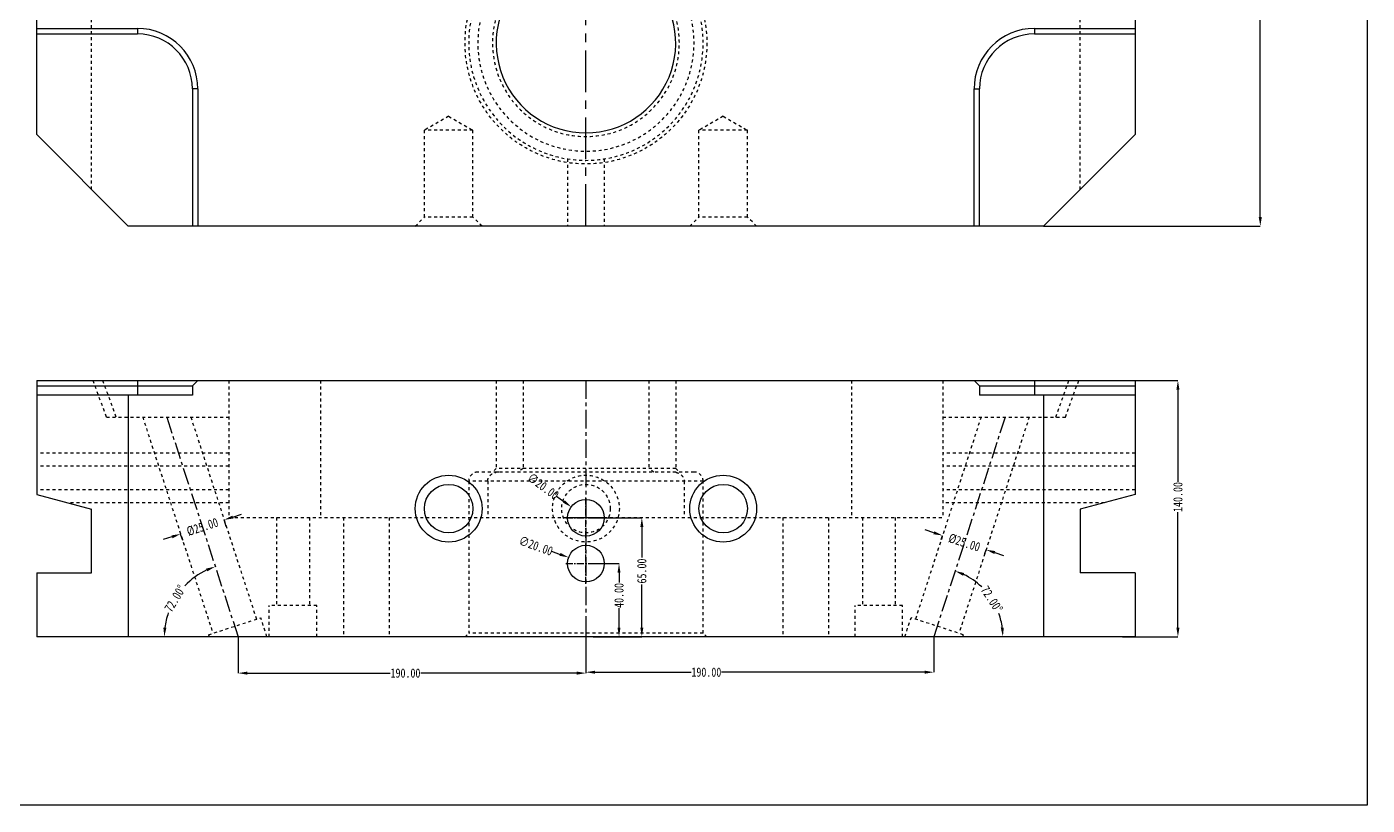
# Model space of a CAD drawing. Header units: millimetres. Extents: x -2414 to 10498, y -2238 to 649.
# Drawn here: x 7745 to 8477, y -1638 to -1213 of the extents above; entities that cross this region are included whole.
import ezdxf

# ---------------------------------------------------------------- set-up
doc = ezdxf.new("R2010")
doc.units = ezdxf.units.MM
doc.header["$LTSCALE"] = 16.335
doc.header["$PDMODE"] = 3
doc.header["$PDSIZE"] = 0.3125
doc.linetypes.add('CENTER', pattern=[0.6, 0.375, -0.075, 0.075, -0.075])
doc.linetypes.add('HIDDEN', pattern=[0.2, 0.1, -0.1])
doc.layers.get('0').update_dxf_attribs({"linetype": 'CONTINUOUS'})
doc.layers.get('Defpoints').update_dxf_attribs({"linetype": 'CONTINUOUS'})
doc.layers.add('DEFAULT_2', color=8, linetype='HIDDEN')
doc.styles.get("Standard").update_dxf_attribs({"font": 'txt', "width": 0.8})
doc.dimstyles.new('01', dxfattribs={"dimtxt": 5, "dimasz": 5, "dimexe": 0, "dimexo": 0, "dimgap": 0, "dimtad": 0, "dimzin": 0, "dimdsep": 46, "dimtxsty": 'Standard', "dimcen": 0, "dimclrd": 4, "dimclre": 4, "dimclrt": 6, "dimazin": 0, "dimtfac": 1, "dimtofl": 0, "dimtmove": 0, "dimatfit": 3, "dimfxl": 0, "dimtolj": 1, "dimtzin": 0, "dimarcsym": 0})

# ---------------------------------------------------------------- blocks, each defined once
blk = doc.blocks.new('*D505')
at = {"color": 4, "linetype": 'ByBlock', "lineweight": -2, "transparency": 16777216}
for p, q in [((8300.17, -671.63), (8418.54, -671.63)), ((8418.54, -676.63), (8418.54, -935.81)), ((8418.54, -1316.63), (8418.54, -953.81)), ((8300.17, -1321.63), (8418.54, -1321.63))]:
    blk.add_line(p, q, dxfattribs=at)
at = {"color": 4, "linetype": 'ByBlock', "transparency": 16777216}
for points in [[(8417.7, -676.63), (8419.37, -676.63), (8418.54, -671.63)], [(8417.7, -1316.63), (8419.37, -1316.63), (8418.54, -1321.63)]]:
    blk.add_solid(points, dxfattribs=at)
at = {"layer": 'Defpoints', "color": 0, "linetype": 'ByBlock', "transparency": 16777216}
for p in [(8300.17, -671.63), (8300.17, -1321.63), (8418.54, -1321.63)]:
    blk.add_point(p, dxfattribs=at)
at = {"color": 6, "linetype": 'ByBlock', "transparency": 16777216, "insert": (8418.54, -944.81), "char_height": 5, "attachment_point": 5, "rotation": 90}
blk.add_mtext('\\A1;650.00', dxfattribs=at)
blk = doc.blocks.new('*D506')
at = {"color": 4, "linetype": 'ByBlock', "lineweight": -2, "transparency": 16777216}
blk.add_line((8034.07, -1469.02), (8038.1, -1471.99), dxfattribs=at)
at = {"color": 4, "linetype": 'ByBlock', "transparency": 16777216}
blk.add_solid([(8038.59, -1471.32), (8037.6, -1472.66), (8042.12, -1474.96)], dxfattribs=at)
at = {"layer": 'Defpoints', "color": 0, "linetype": 'ByBlock', "transparency": 16777216}
for p in [(8042.12, -1474.96), (8058.22, -1486.83)]:
    blk.add_point(p, dxfattribs=at)
at = {"color": 6, "linetype": 'ByBlock', "transparency": 16777216, "insert": (8026.83, -1463.68), "char_height": 5, "attachment_point": 5, "rotation": 323.59042}
blk.add_mtext('\\A1;∅20.00', dxfattribs=at)
blk = doc.blocks.new('*D507')
at = {"color": 4, "linetype": 'ByBlock', "lineweight": -2, "transparency": 16777216}
blk.add_line((8031.32, -1499.21), (8036.03, -1500.88), dxfattribs=at)
at = {"color": 4, "linetype": 'ByBlock', "transparency": 16777216}
blk.add_solid([(8036.31, -1500.1), (8035.75, -1501.67), (8040.75, -1502.55)], dxfattribs=at)
at = {"layer": 'Defpoints', "color": 0, "linetype": 'ByBlock', "transparency": 16777216}
for p in [(8040.75, -1502.55), (8059.6, -1509.24)]:
    blk.add_point(p, dxfattribs=at)
at = {"color": 6, "linetype": 'ByBlock', "transparency": 16777216, "insert": (8022.84, -1496.21), "char_height": 5, "attachment_point": 5, "rotation": 340.48016}
blk.add_mtext('\\A1;∅20.00', dxfattribs=at)
blk = doc.blocks.new('*D508')
at = {"color": 4, "linetype": 'ByBlock', "lineweight": -2, "transparency": 16777216}
for p, q in [((8054.21, -1505.9), (8068.24, -1505.9)), ((8068.24, -1510.9), (8068.24, -1516.33)), ((8068.24, -1540.9), (8068.24, -1530.33)), ((8054.21, -1545.9), (8068.24, -1545.9))]:
    blk.add_line(p, q, dxfattribs=at)
at = {"color": 4, "linetype": 'ByBlock', "transparency": 16777216}
for points in [[(8067.41, -1510.9), (8069.07, -1510.9), (8068.24, -1505.9)], [(8067.41, -1540.9), (8069.07, -1540.9), (8068.24, -1545.9)]]:
    blk.add_solid(points, dxfattribs=at)
at = {"layer": 'Defpoints', "color": 0, "linetype": 'ByBlock', "transparency": 16777216}
for p in [(8054.21, -1505.9), (8054.21, -1545.9), (8068.24, -1545.9)]:
    blk.add_point(p, dxfattribs=at)
at = {"color": 6, "linetype": 'ByBlock', "transparency": 16777216, "insert": (8068.24, -1523.33), "char_height": 5, "attachment_point": 5, "rotation": 90}
blk.add_mtext('\\A1;40.00', dxfattribs=at)
blk = doc.blocks.new('*D509')
at = {"color": 4, "linetype": 'ByBlock', "lineweight": -2, "transparency": 16777216}
for p, q in [((8054.21, -1480.9), (8080.71, -1480.9)), ((8080.71, -1485.9), (8080.71, -1502.64)), ((8080.71, -1540.9), (8080.71, -1517.31)), ((8054.21, -1545.9), (8080.71, -1545.9))]:
    blk.add_line(p, q, dxfattribs=at)
at = {"color": 4, "linetype": 'ByBlock', "transparency": 16777216}
for points in [[(8079.88, -1485.9), (8081.54, -1485.9), (8080.71, -1480.9)], [(8079.88, -1540.9), (8081.54, -1540.9), (8080.71, -1545.9)]]:
    blk.add_solid(points, dxfattribs=at)
at = {"layer": 'Defpoints', "color": 0, "linetype": 'ByBlock', "transparency": 16777216}
for p in [(8054.21, -1480.9), (8080.71, -1480.9), (8054.21, -1545.9)]:
    blk.add_point(p, dxfattribs=at)
at = {"color": 6, "linetype": 'ByBlock', "transparency": 16777216, "insert": (8080.71, -1509.98), "char_height": 5, "attachment_point": 5, "rotation": 90}
blk.add_mtext('\\A1;65.00', dxfattribs=at)
blk = doc.blocks.new('*D510')
at = {"color": 4, "linetype": 'ByBlock', "lineweight": -2, "transparency": 16777216}
for p, q in [((8343.25, -1405.9), (8373.55, -1405.9)), ((8373.55, -1410.9), (8373.55, -1461.21)), ((8373.55, -1540.9), (8373.55, -1477.88)), ((8343.25, -1545.9), (8373.55, -1545.9))]:
    blk.add_line(p, q, dxfattribs=at)
at = {"color": 4, "linetype": 'ByBlock', "transparency": 16777216}
for points in [[(8372.72, -1410.9), (8374.39, -1410.9), (8373.55, -1405.9)], [(8372.72, -1540.9), (8374.39, -1540.9), (8373.55, -1545.9)]]:
    blk.add_solid(points, dxfattribs=at)
at = {"layer": 'Defpoints', "color": 0, "linetype": 'ByBlock', "transparency": 16777216}
for p in [(8343.25, -1405.9), (8343.25, -1545.9), (8373.55, -1545.9)]:
    blk.add_point(p, dxfattribs=at)
at = {"color": 6, "linetype": 'ByBlock', "transparency": 16777216, "insert": (8373.55, -1469.55), "char_height": 5, "attachment_point": 5, "rotation": 90}
blk.add_mtext('\\A1;140.00', dxfattribs=at)
blk = doc.blocks.new('*D511')
at = {"color": 4, "linetype": 'ByBlock', "lineweight": -2, "transparency": 16777216}
for p, q in [((8240.23, -1489.07), (8235.48, -1487.53)), ((8244.31, -1492.72), (8244.99, -1490.62)), ((8268.08, -1500.44), (8268.76, -1498.34)), ((8273.52, -1499.89), (8278.28, -1501.43))]:
    blk.add_line(p, q, dxfattribs=at)
at = {"color": 4, "linetype": 'ByBlock', "transparency": 16777216}
for points in [[(8240.49, -1488.28), (8239.98, -1489.86), (8244.99, -1490.62)], [(8273.78, -1499.09), (8273.26, -1500.68), (8268.76, -1498.34)]]:
    blk.add_solid(points, dxfattribs=at)
at = {"layer": 'Defpoints', "color": 0, "linetype": 'ByBlock', "transparency": 16777216}
for p in [(8244.31, -1492.72), (8268.08, -1500.44), (8268.76, -1498.34)]:
    blk.add_point(p, dxfattribs=at)
at = {"color": 6, "linetype": 'ByBlock', "transparency": 16777216, "insert": (8256.88, -1494.48), "char_height": 5, "attachment_point": 5, "rotation": 342}
blk.add_mtext('\\A1;%%c25.00', dxfattribs=at)
blk = doc.blocks.new('*D512')
at = {"color": 4, "linetype": 'ByBlock', "lineweight": -2, "transparency": 16777216}
for p, q in [((8050.17, -1535.88), (8050.17, -1565.24)), ((8240.17, -1545.9), (8240.17, -1565.24)), ((8055.17, -1565.24), (8107.63, -1565.24)), ((8235.17, -1565.24), (8124.3, -1565.24))]:
    blk.add_line(p, q, dxfattribs=at)
at = {"color": 4, "linetype": 'ByBlock', "transparency": 16777216}
for points in [[(8055.17, -1564.41), (8055.17, -1566.08), (8050.17, -1565.24)], [(8235.17, -1564.41), (8235.17, -1566.08), (8240.17, -1565.24)]]:
    blk.add_solid(points, dxfattribs=at)
at = {"layer": 'Defpoints', "color": 0, "linetype": 'ByBlock', "transparency": 16777216}
for p in [(8050.17, -1535.88), (8240.17, -1545.9), (8050.17, -1565.24)]:
    blk.add_point(p, dxfattribs=at)
at = {"color": 6, "linetype": 'ByBlock', "transparency": 16777216, "insert": (8115.96, -1565.24), "char_height": 5, "attachment_point": 5}
blk.add_mtext('\\A1;190.00', dxfattribs=at)
blk = doc.blocks.new('*D513')
at = {"color": 4, "linetype": 'ByBlock', "lineweight": -2, "transparency": 16777216}
for p, q in [((8050.17, -1535.88), (8050.17, -1565.74)), ((7860.17, -1545.9), (7860.17, -1565.74)), ((7865.17, -1565.74), (7943.27, -1565.74)), ((8045.17, -1565.74), (7959.93, -1565.74))]:
    blk.add_line(p, q, dxfattribs=at)
at = {"color": 4, "linetype": 'ByBlock', "transparency": 16777216}
for points in [[(7865.17, -1564.91), (7865.17, -1566.57), (7860.17, -1565.74)], [(8045.17, -1564.91), (8045.17, -1566.57), (8050.17, -1565.74)]]:
    blk.add_solid(points, dxfattribs=at)
at = {"layer": 'Defpoints', "color": 0, "linetype": 'ByBlock', "transparency": 16777216}
for p in [(8050.17, -1535.88), (7860.17, -1545.9), (7860.17, -1565.74)]:
    blk.add_point(p, dxfattribs=at)
at = {"color": 6, "linetype": 'ByBlock', "transparency": 16777216, "insert": (7951.6, -1565.74), "char_height": 5, "attachment_point": 5}
blk.add_mtext('\\A1;190.00', dxfattribs=at)
blk = doc.blocks.new('*D514')
at = {"color": 4, "linetype": 'ByBlock', "lineweight": -2, "transparency": 16777216}
for start, end in [(46.11632, 64.41024), (7.58976, 19.58808)]:
    blk.add_arc((8240.17, -1545.9), 37.77, start, end, dxfattribs=at)
at = {"color": 4, "linetype": 'ByBlock', "transparency": 16777216}
for points in [[(8256.18, -1512.6), (8256.79, -1511.05), (8251.84, -1509.97)], [(8278.44, -1540.85), (8276.78, -1540.96), (8277.94, -1545.9)]]:
    blk.add_solid(points, dxfattribs=at)
at = {"layer": 'Defpoints', "color": 0, "linetype": 'ByBlock', "transparency": 16777216}
for p in [(8279.16, -1425.9), (8265.45, -1517.83), (7750.17, -1545.9), (8240.17, -1545.9), (8350.17, -1545.9)]:
    blk.add_point(p, dxfattribs=at)
at = {"color": 6, "linetype": 'ByBlock', "transparency": 16777216, "insert": (8271.9, -1525.41), "char_height": 5, "attachment_point": 5, "rotation": 302.8522}
blk.add_mtext('\\A1;72.00\\M+5A1E3', dxfattribs=at)
blk = doc.blocks.new('*D515')
at = {"color": 4, "linetype": 'ByBlock', "lineweight": -2, "transparency": 16777216}
for start, end in [(115.11146, 136.30336), (161.13448, 172.88854)]:
    blk.add_arc((7860.17, -1545.9), 40.31, start, end, dxfattribs=at)
at = {"color": 4, "linetype": 'ByBlock', "transparency": 16777216}
for points in [[(7842.76, -1508.62), (7843.37, -1510.17), (7847.71, -1507.56)], [(7821, -1540.96), (7819.34, -1540.85), (7819.86, -1545.9)]]:
    blk.add_solid(points, dxfattribs=at)
at = {"layer": 'Defpoints', "color": 0, "linetype": 'ByBlock', "transparency": 16777216}
for p in [(7821.18, -1425.9), (7833.2, -1515.94), (7750.17, -1545.9), (7860.17, -1545.9), (8350.17, -1545.9)]:
    blk.add_point(p, dxfattribs=at)
at = {"color": 6, "linetype": 'ByBlock', "transparency": 16777216, "insert": (7825.72, -1524.97), "char_height": 5, "attachment_point": 5, "rotation": 58.71892}
blk.add_mtext('\\A1;72.00\\M+5A1E3', dxfattribs=at)
blk = doc.blocks.new('*D516')
at = {"color": 4, "linetype": 'ByBlock', "lineweight": -2, "transparency": 16777216}
for p, q in [((7857.32, -1480.49), (7862.07, -1478.94)), ((7853.72, -1485.58), (7852.56, -1482.03)), ((7824.03, -1491.3), (7819.28, -1492.85)), ((7829.94, -1493.3), (7828.79, -1489.76))]:
    blk.add_line(p, q, dxfattribs=at)
at = {"color": 4, "linetype": 'ByBlock', "transparency": 16777216}
for points in [[(7857.06, -1479.7), (7857.58, -1481.28), (7852.56, -1482.03)], [(7823.77, -1490.51), (7824.29, -1492.1), (7828.79, -1489.76)]]:
    blk.add_solid(points, dxfattribs=at)
at = {"layer": 'Defpoints', "color": 0, "linetype": 'ByBlock', "transparency": 16777216}
for p in [(7853.72, -1485.58), (7828.79, -1489.76), (7829.94, -1493.3)]:
    blk.add_point(p, dxfattribs=at)
at = {"color": 6, "linetype": 'ByBlock', "transparency": 16777216, "insert": (7840.68, -1485.9), "char_height": 5, "attachment_point": 5, "rotation": 18}
blk.add_mtext('\\A1;%%c25.00', dxfattribs=at)

msp = doc.modelspace()

# ---------------------------------------------------------------- linework, layer by layer
at = {"color": 1, "linetype": 'CENTER', "ltscale": 3.731864}
msp.add_line((8050.17, -1321.63), (8050.17, -671.63), dxfattribs=at)
at = {"color": 7, "linetype": 'Continuous'}
for p, q in [((7750.17, -1271.63), (7750.17, -721.63)), ((8350.17, -721.63), (8350.17, -1271.63)), ((7750.17, -1213.63), (7805.17, -1213.63)), ((7805.17, -1213.63), (7805.17, -1216.63)), ((8295.17, -1213.63), (8350.17, -1213.63)), ((8295.17, -1213.63), (8295.17, -1216.63)), ((7750.17, -1216.63), (7805.17, -1216.63)), ((8295.17, -1216.63), (8350.17, -1216.63)), ((7838.17, -1246.63), (7835.17, -1246.63)), ((7835.17, -1246.63), (7835.17, -1321.63)), ((7838.17, -1246.63), (7838.17, -1321.63)), ((8262.17, -1246.63), (8265.17, -1246.63)), ((8262.17, -1321.63), (8262.17, -1246.63)), ((8265.17, -1321.63), (8265.17, -1246.63)), ((7800.17, -1321.63), (7750.17, -1271.63)), ((8350.17, -1271.63), (8300.17, -1321.63)), ((8300.17, -1321.63), (7800.17, -1321.63)), ((7750.17, -1405.896), (7750.17, -1468.21)), ((7750.17, -1405.896), (8350.17, -1405.896)), ((7750.17, -1408.896), (7835.17, -1408.896)), ((7805.17, -1405.896), (7805.17, -1413.896)), ((7838.17, -1405.896), (7835.17, -1408.896)), ((7835.17, -1408.896), (7835.17, -1413.896)), ((8265.17, -1408.896), (8262.17, -1405.896)), ((8265.17, -1408.896), (8350.17, -1408.896)), ((8265.17, -1408.896), (8265.17, -1413.896)), ((8295.17, -1405.896), (8295.17, -1413.896)), ((8350.17, -1405.896), (8350.17, -1468.21)), ((7835.17, -1413.896), (7750.17, -1413.896)), ((7800.17, -1413.896), (7800.17, -1545.896)), ((8350.17, -1413.896), (8265.17, -1413.896)), ((8300.17, -1413.896), (8300.17, -1545.896)), ((7750.17, -1468.21), (7780.17, -1476.249)), ((8350.17, -1468.21), (8320.17, -1476.249)), ((7780.17, -1510.896), (7780.17, -1476.249)), ((8320.17, -1476.249), (8320.17, -1510.896)), ((8040.3, -1480.696), (8060.041, -1480.696)), ((7750.17, -1510.896), (7750.17, -1545.896)), ((7750.17, -1510.896), (7780.17, -1510.896)), ((8350.17, -1510.896), (8320.17, -1510.896)), ((8350.17, -1510.896), (8350.17, -1545.896)), ((8350.17, -1545.896), (7750.17, -1545.896))]:
    msp.add_line(p, q, dxfattribs=at)
at = {"color": 1, "linetype": 'CENTER', "ltscale": 1.64202}
msp.add_line((8050.17, -1405.896), (8050.17, -1545.896), dxfattribs=at)
at = {"color": 1, "linetype": 'CENTER', "ltscale": 0.621977}
for p, q in [((8050.17, -1491.896), (8050.17, -1469.896)), ((8039.17, -1480.896), (8061.17, -1480.896)), ((8050.17, -1516.896), (8050.17, -1494.896)), ((8039.17, -1505.896), (8061.17, -1505.896))]:
    msp.add_line(p, q, dxfattribs=at)
at = {"linetype": 'ByBlock'}
msp.add_lwpolyline([(7370.51, -599.128), (8476.939, -599.128), (8476.939, -1637.873), (7370.51, -1637.873)], close=True, dxfattribs=at)
at = {"color": 7, "linetype": 'Continuous'}
for centre, radius in [((7975.17, -1475.896), 18.25), ((7975.17, -1475.896), 13.25), ((8125.17, -1475.896), 18.25), ((8125.17, -1475.896), 13.25), ((8050.17, -1480.896), 10), ((8050.17, -1505.896), 10)]:
    msp.add_circle(centre, radius, dxfattribs=at)
for centre, radius, start, end in [((8050.17, -1221.63), 49.03, 134.451078, 45.548922), ((7805.17, -1246.63), 33, 0, 90), ((8295.17, -1246.63), 33, 90, 180), ((7805.17, -1246.63), 30, 0, 90), ((8295.17, -1246.63), 30, 90, 180)]:
    msp.add_arc(centre, radius, start, end, dxfattribs=at)
at = {"layer": 'DEFAULT_2', "color": 8, "linetype": 'HIDDEN'}
for p, q in [((7780.17, -1301.63), (7780.17, -691.63)), ((8320.17, -1301.63), (8320.17, -691.63)), ((7975.17, -1261.63), (7961.92, -1269.279)), ((7975.17, -1261.63), (7988.42, -1269.279)), ((8125.17, -1261.63), (8111.92, -1269.279)), ((8125.17, -1261.63), (8138.42, -1269.279)), ((7988.42, -1269.279), (7961.92, -1269.279)), ((7961.92, -1316.63), (7961.92, -1269.279)), ((7988.42, -1316.63), (7988.42, -1269.279)), ((8138.42, -1269.279), (8111.92, -1269.279)), ((8111.92, -1316.63), (8111.92, -1269.279)), ((8138.42, -1316.63), (8138.42, -1269.279)), ((8040.17, -1284.894), (8040.17, -1321.63)), ((8060.17, -1284.894), (8060.17, -1321.63)), ((7956.92, -1321.63), (7961.92, -1316.63)), ((7988.42, -1316.63), (7961.92, -1316.63)), ((7993.42, -1321.63), (7988.42, -1316.63)), ((8106.92, -1321.63), (8111.92, -1316.63)), ((8138.42, -1316.63), (8111.92, -1316.63)), ((8143.42, -1321.63), (8138.42, -1316.63)), ((7788.251, -1425.896), (7780.971, -1405.896)), ((7793.571, -1425.896), (7786.292, -1405.896)), ((7855.17, -1405.896), (7855.17, -1480.696)), ((7905.17, -1405.896), (7905.17, -1480.696)), ((8001.14, -1405.896), (8001.14, -1453.896)), ((8015.835, -1405.896), (8015.835, -1453.896)), ((8084.506, -1405.896), (8084.506, -1453.896)), ((8099.2, -1405.896), (8099.2, -1453.896)), ((8195.17, -1405.896), (8195.17, -1480.696)), ((8245.17, -1405.896), (8245.17, -1480.696)), ((8306.769, -1425.896), (8314.049, -1405.896)), ((8312.09, -1425.896), (8319.37, -1405.896)), ((7788.251, -1425.896), (7855.17, -1425.896)), ((7808.037, -1425.896), (7846.409, -1543.994)), ((7834.323, -1425.896), (7870.185, -1536.268)), ((8266.017, -1425.896), (8230.155, -1536.268)), ((8245.17, -1425.896), (8312.09, -1425.896)), ((8292.304, -1425.896), (8253.932, -1543.994)), ((7855.17, -1445.696), (7750.17, -1445.696)), ((8350.17, -1445.696), (8245.17, -1445.696)), ((7855.17, -1452.696), (7750.17, -1452.696)), ((8109.22, -1455.896), (7991.121, -1455.896)), ((8001.14, -1453.896), (7999.14, -1455.896)), ((8099.2, -1453.896), (8001.14, -1453.896)), ((8099.2, -1453.896), (8101.2, -1455.896)), ((8350.17, -1452.696), (8245.17, -1452.696)), ((8114.22, -1460.896), (7986.12, -1460.896)), ((7986.12, -1460.896), (7986.12, -1543.896)), ((7996.529, -1460.896), (7996.529, -1480.696)), ((8103.812, -1460.896), (8103.812, -1480.696)), ((8114.22, -1543.896), (8114.22, -1460.896)), ((7855.17, -1465.696), (7750.17, -1465.696)), ((8350.17, -1465.696), (8245.17, -1465.696)), ((7855.17, -1472.696), (7766.911, -1472.696)), ((8333.429, -1472.696), (8245.17, -1472.696)), ((7855.17, -1480.696), (8040.3, -1480.696)), ((7881.17, -1480.696), (7881.17, -1528.896)), ((7899.17, -1480.696), (7899.17, -1528.896)), ((7917.67, -1480.696), (7917.67, -1545.896)), ((7942.67, -1480.696), (7942.67, -1545.896)), ((8060.041, -1480.696), (8245.17, -1480.696)), ((8157.67, -1480.696), (8157.67, -1545.896)), ((8182.67, -1480.696), (8182.67, -1545.896)), ((8201.17, -1480.696), (8201.17, -1528.896)), ((8219.17, -1480.696), (8219.17, -1528.896)), ((7903.17, -1528.896), (7877.17, -1528.896)), ((7877.17, -1545.896), (7877.17, -1528.896)), ((7903.17, -1545.896), (7903.17, -1528.896)), ((8223.17, -1528.896), (8197.17, -1528.896)), ((8197.17, -1545.896), (8197.17, -1528.896)), ((8223.17, -1545.896), (8223.17, -1528.896)), ((7844.031, -1544.766), (7872.563, -1535.496)), ((7875.942, -1545.896), (7872.563, -1535.496)), ((8224.398, -1545.896), (8227.778, -1535.496)), ((8256.309, -1544.766), (8227.778, -1535.496)), ((7844.031, -1544.766), (7844.398, -1545.896)), ((7984.12, -1545.896), (7986.12, -1543.896)), ((8114.22, -1543.896), (7986.12, -1543.896)), ((8116.22, -1545.896), (8114.22, -1543.896)), ((8256.309, -1544.766), (8255.942, -1545.896))]:
    msp.add_line(p, q, dxfattribs=at)
at = {"layer": 'DEFAULT_2', "color": 1, "linetype": 'CENTER', "ltscale": 1.494163}
for p, q in [((7821.18, -1425.896), (7860.17, -1545.896)), ((8279.161, -1425.896), (8240.17, -1545.896))]:
    msp.add_line(p, q, dxfattribs=at)
at = {"layer": 'DEFAULT_2', "color": 8, "linetype": 'HIDDEN'}
for centre, radius in [((8050.17, -1221.63), 66.05), ((8050.17, -1475.896), 18.25), ((8050.17, -1475.896), 13.25)]:
    msp.add_circle(centre, radius, dxfattribs=at)
for centre, radius, start, end in [((8050.17, -1221.63), 64.05, 146.876323, 33.123677), ((8050.17, -1221.63), 59.05, 143.649874, 36.350126), ((8050.17, -1221.63), 51.03, 136.695851, 43.304149), ((7991.12, -1460.896), 5, 90, 180), ((8002.605, -1463.429), 7.533, 89.958696, 101.243448), ((8124.545, -1609.05), 189.448, 125.017338, 126.058009), ((7975.796, -1609.05), 189.448, 53.941991, 54.982662), ((8097.735, -1463.428), 7.532, 78.724428, 90.041566), ((8109.22, -1460.896), 5, 0, 90)]:
    msp.add_arc(centre, radius, start, end, dxfattribs=at)
for points, knots in [([(7996.529, -1460.896), (7996.529, -1460.295), (7996.799, -1459.079), (7997.882, -1457.586), (7999.389, -1456.543), (8000.546, -1456.159), (8001.137, -1456.041)], [0, 0, 0, 0, 0.2498055, 0.4996607, 0.749774, 1, 1, 1, 1]), ([(8099.208, -1456.041), (8099.798, -1456.16), (8100.954, -1456.545), (8102.46, -1457.588), (8103.542, -1459.08), (8103.812, -1460.295), (8103.812, -1460.896)], [0, 0, 0, 0, 0.25023, 0.5003454, 0.7501988, 1, 1, 1, 1])]:
    msp.add_open_spline(points, degree=3, knots=knots, dxfattribs=at)

# ---------------------------------------------------------------- dimensions: what is measured, and where the dimension line sits
at = {"linetype": 'ByBlock'}
for base, p1, p2, picture, middle in [((8418.536, -1321.63), (8300.17, -671.63), (8300.17, -1321.63), '*D505', (8418.536, -944.806)), ((8373.555, -1545.896), (8343.247, -1405.896), (8343.247, -1545.896), '*D510', (8373.555, -1469.546)), ((8080.71, -1480.896), (8054.212, -1545.896), (8054.212, -1480.896), '*D509', (8080.71, -1509.977)), ((8068.24, -1545.896), (8054.212, -1505.896), (8054.212, -1545.896), '*D508', (8068.24, -1523.326))]:
    dim = msp.add_linear_dim(base=base, p1=p1, p2=p2, angle=90, dimstyle='01', dxfattribs=at)
    dim.commit()
    dim.dimension.update_dxf_attribs({"geometry": picture, "text_midpoint": middle, "dimtype": 160})
for base, line2, picture, middle in [((8265.445, -1517.825), ((8279.161, -1425.896), (8240.17, -1545.896)), '*D514', (8271.902, -1525.405)), ((7833.198, -1515.94), ((7821.18, -1425.896), (7860.17, -1545.896)), '*D515', (7825.72, -1524.966))]:
    dim = msp.add_angular_dim_2l(base=base, line1=((8350.17, -1545.896), (7750.17, -1545.896)), line2=line2, dimstyle='01', dxfattribs=at)
    dim.commit()
    dim.dimension.update_dxf_attribs({"geometry": picture, "text_midpoint": middle, "dimtype": 162})
for p1, p2, picture, middle in [((8058.218, -1486.831), (8042.122, -1474.96), '*D506', (8026.831, -1463.683)), ((8059.596, -1509.237), (8040.745, -1502.555), '*D507', (8022.837, -1496.206))]:
    dim = msp.add_diameter_dim_2p(p1=p1, p2=p2, dimstyle='01', dxfattribs=at)
    dim.commit()
    dim.dimension.update_dxf_attribs({"geometry": picture, "text_midpoint": middle})
for base, p1, p2, angle, picture, middle in [((7828.787, -1489.759), (7853.715, -1485.578), (7829.939, -1493.303), 198, '*D516', (7840.675, -1485.896)), ((8268.765, -1498.342), (8244.305, -1492.719), (8268.082, -1500.444), 342, '*D511', (8256.877, -1494.479))]:
    dim = msp.add_linear_dim(base=base, p1=p1, p2=p2, angle=angle, text='%%c<>', dimstyle='01', dxfattribs=at)
    dim.commit()
    dim.dimension.update_dxf_attribs({"geometry": picture, "text_midpoint": middle, "dimtype": 161})
for base, p1, p2, picture, middle in [((7860.17, -1565.741), (8050.17, -1535.883), (7860.17, -1545.896), '*D513', (7951.599, -1565.741)), ((8050.17, -1565.243), (8240.17, -1545.896), (8050.17, -1535.883), '*D512', (8115.962, -1565.243))]:
    dim = msp.add_linear_dim(base=base, p1=p1, p2=p2, dimstyle='01', dxfattribs=at)
    dim.commit()
    dim.dimension.update_dxf_attribs({"geometry": picture, "text_midpoint": middle, "dimtype": 160})

doc.saveas('drawing.dxf')
